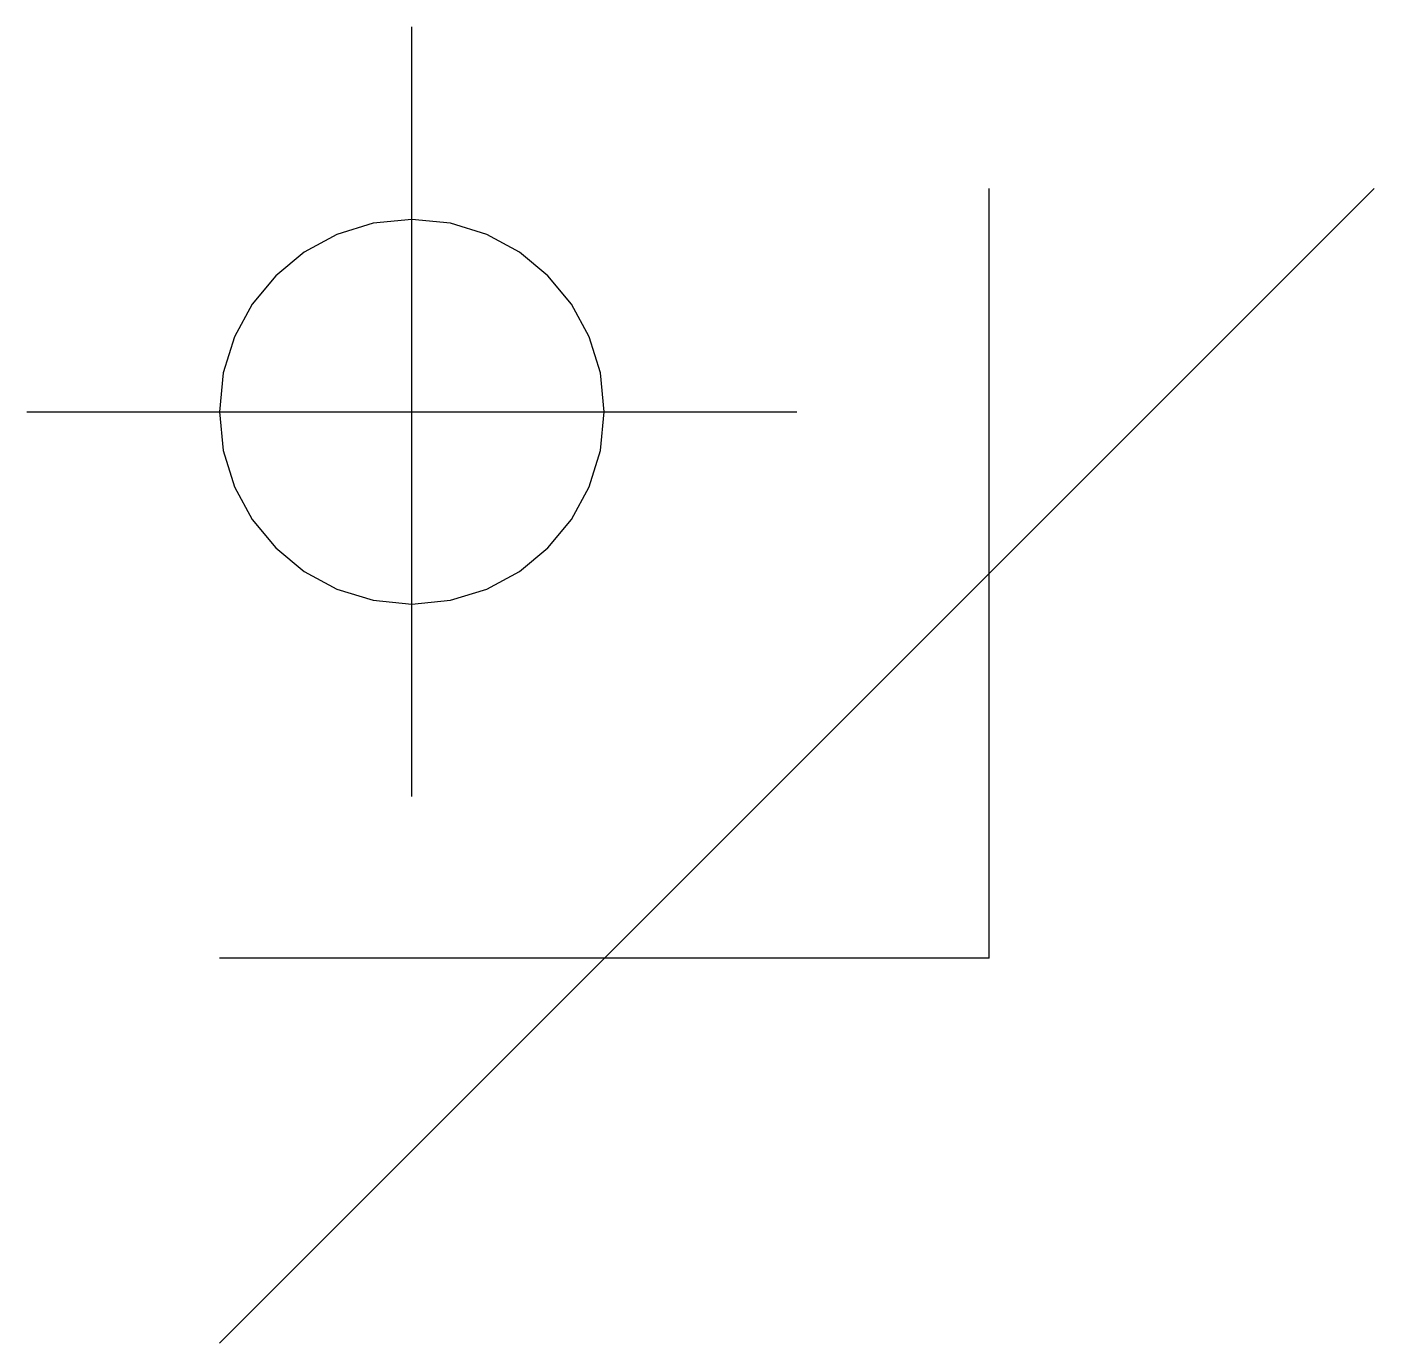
# Model space of a CAD drawing. Extents: x 0 to 215, y 0 to 279.
# Drawn here: x 180.45 to 215.45, y 0.13 to 34.33 of the extents above.
import ezdxf

# ---------------------------------------------------------------- set-up
doc = ezdxf.new("R2010")
doc.units = 0

msp = doc.modelspace()

# ---------------------------------------------------------------- linework, layer by layer
at = {"layer": 'Layer 1', "color": 7}
for points in [[(190.450537, 14.327835), (190.450537, 34.328694)], [(215.450922, 30.128431), (185.451011, 0.127143)], [(205.450492, 10.127572), (205.450492, 30.128431)], [(180.450108, 24.328265), (200.450967, 24.328265)], [(205.450492, 10.127572), (185.451011, 10.127572)]]:
    msp.add_lwpolyline(points, dxfattribs=at)
msp.add_lwpolyline([(195.451441, 24.328265), (195.349827, 25.335966), (195.058398, 26.274486), (194.597277, 27.123735), (193.986585, 27.863624), (193.246444, 28.474063), (192.396974, 28.934963), (191.458298, 29.226235), (190.450537, 29.32779), (189.442835, 29.226235), (188.504315, 28.934963), (187.655066, 28.474063), (186.915178, 27.863624), (186.304739, 27.123735), (185.843839, 26.274486), (185.552566, 25.335966), (185.451011, 24.328265), (185.552566, 23.320504), (185.843839, 22.381827), (186.304739, 21.532358), (186.915178, 20.792216), (187.655066, 20.181524), (188.504315, 19.720403), (189.442835, 19.428975), (190.450537, 19.327361), (191.458298, 19.428975), (192.396974, 19.720403), (193.246444, 20.181524), (193.986585, 20.792216), (194.597277, 21.532358), (195.058398, 22.381827), (195.349827, 23.320504), (195.451441, 24.328265), (195.451441, 24.328265)], close=True, dxfattribs=at)

doc.saveas('drawing.dxf')
